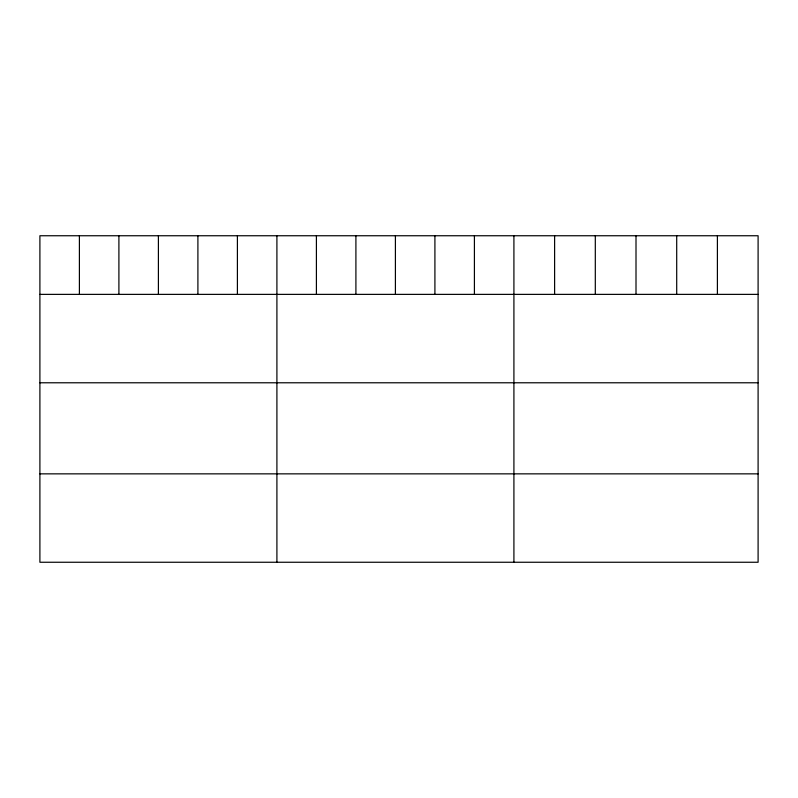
<?xml version="1.0" encoding="UTF-8"?>
<svg xmlns="http://www.w3.org/2000/svg" width="798" height="798" viewBox="0 0 798 798"><rect width="100%" height="100%" fill="white"/><g stroke="black" fill="none" stroke-linecap="round" stroke-linejoin="round"><path stroke-width="1.2" d="M758.1 294.372L758.1 562.251L39.9 562.251L39.9 235.749L758.1 235.749L758.1 294.372L39.9 294.372M39.9 382.781L758.1 382.781M39.9 473.852L758.1 473.852M717.402 235.749L717.402 294.372M676.704 235.749L676.704 294.372M636.006 235.749L636.006 294.372M595.308 235.749L595.308 294.372M554.61 235.749L554.61 294.372M513.912 235.749L513.912 562.251M474.411 235.749L474.411 294.372M434.91 235.749L434.91 294.372M395.409 235.749L395.409 294.372M355.908 235.749L355.908 294.372M316.407 235.749L316.407 294.372M276.906 235.749L276.906 562.251M237.405 235.749L237.405 294.372M197.904 235.749L197.904 294.372M158.403 235.749L158.403 294.372M118.902 235.749L118.902 294.372M79.401 235.749L79.401 294.372"/></g></svg>
